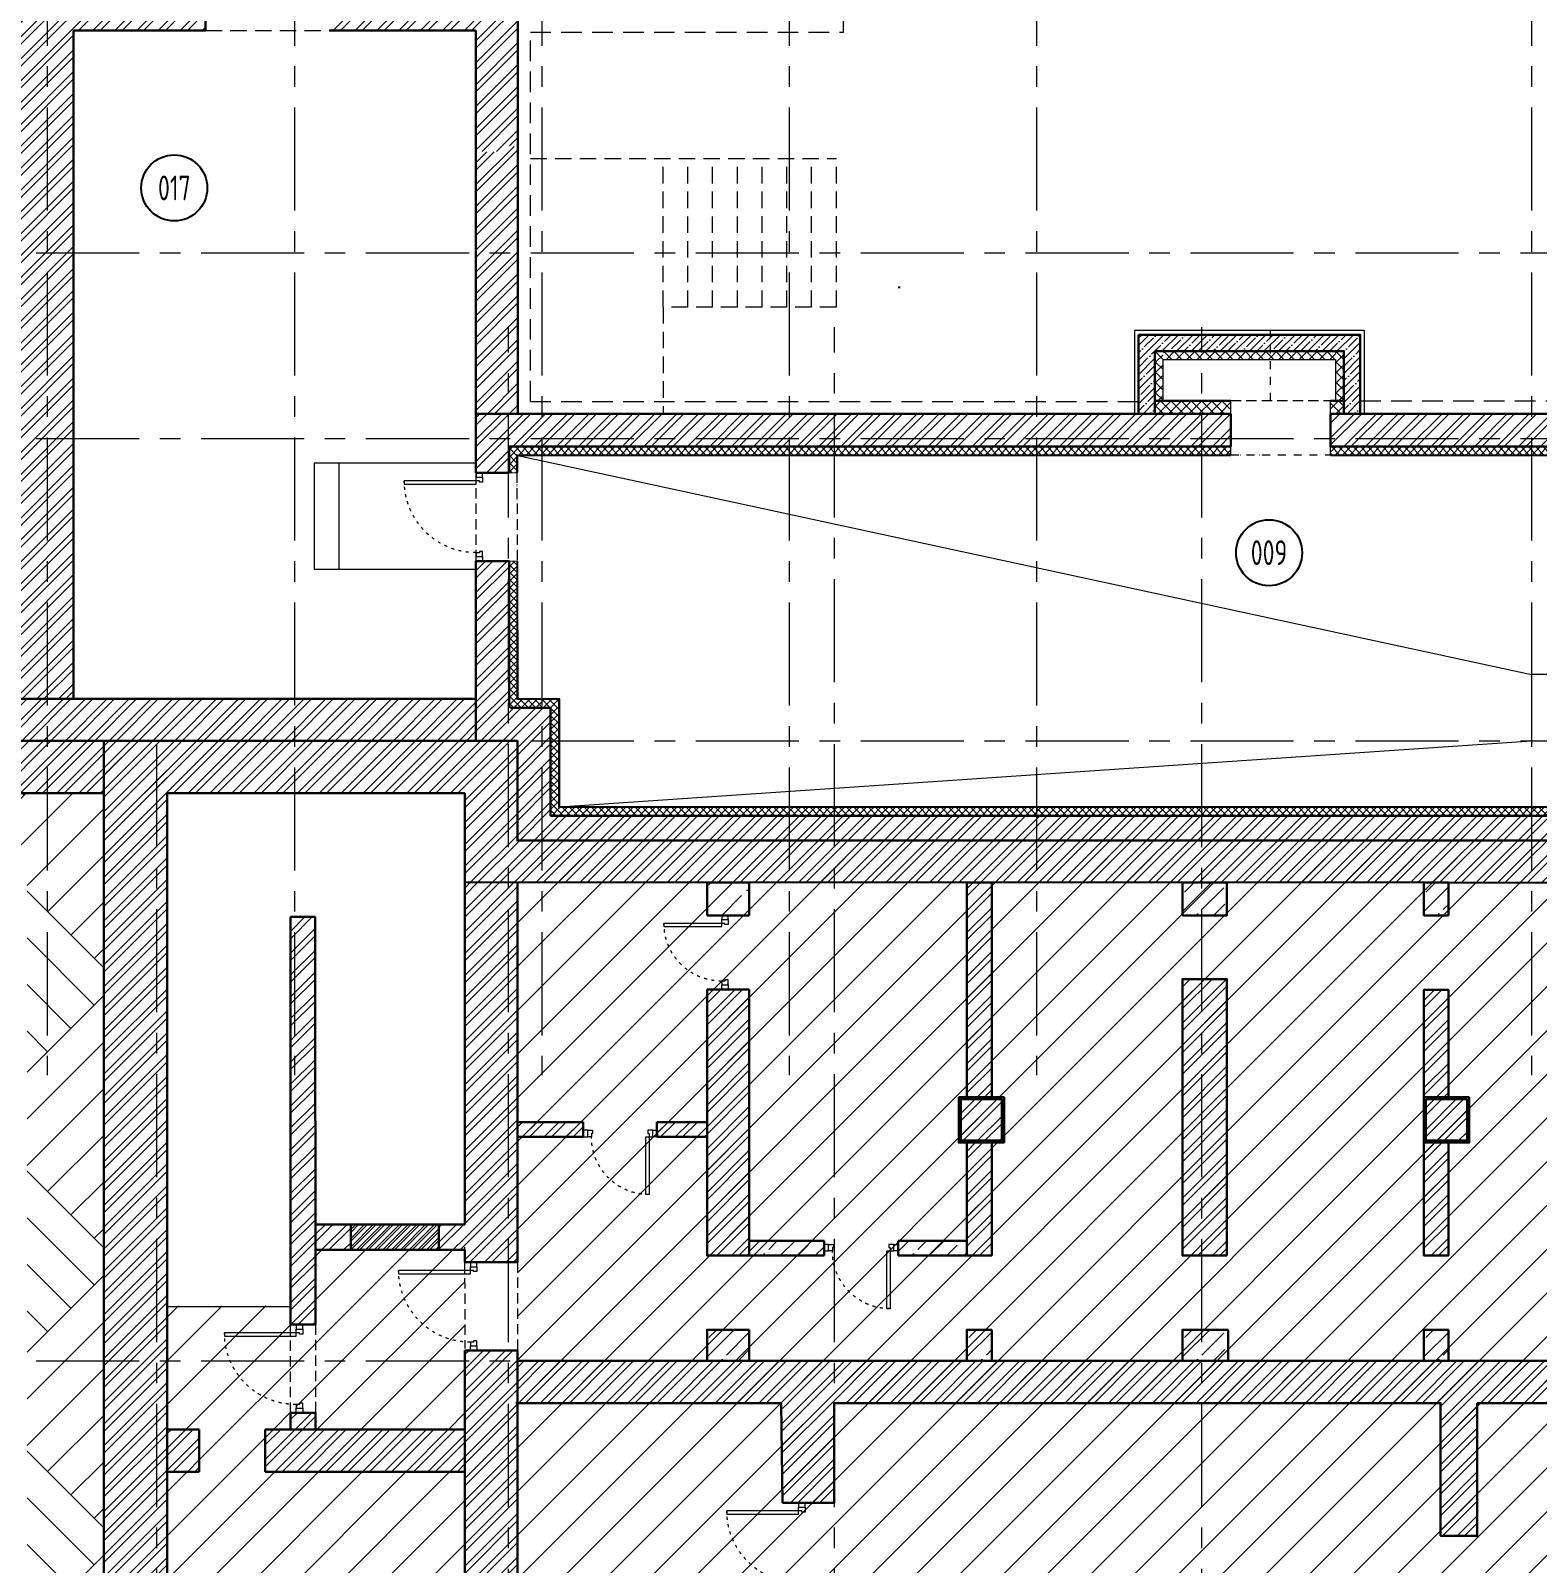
# Model space of a CAD drawing. Header units: millimetres. Extents: x -8417289 to 9420486, y 0 to 166066.
# Drawn here: x -335372 to -317100, y 72711 to 91296 of the extents above; entities that cross this region are included whole.
import ezdxf
from ezdxf.enums import TextEntityAlignment as Align

# ---------------------------------------------------------------- set-up
doc = ezdxf.new("R2010")
doc.units = ezdxf.units.MM
doc.header["$MEASUREMENT"] = 0
for name, pattern in [('ACAD_ISO03W100', [30, 12, -18]), ('ADSK_Штриховая_ш2 п1', [3, 2, -1]), ('CENTER', [2, 1.25, -0.25, 0.25, -0.25]), ('TRATTEGGIATA', [0.75, 0.5, -0.25]), ('Штрих', [6.35, 3.175, -3.175])]:
    doc.linetypes.add(name, pattern=pattern)
doc.layers.get('0').update_dxf_attribs({"color": 250, "lineweight": 9})
for name, color, linetype, lineweight in [('!!!_АР_перегородки блоки', 7, 'Continuous', 5), ('1 этаж тонкие линии!', 250, 'Continuous', 0), ('_АР ТЕКСТ', 250, 'Continuous', 25), ('АР_Двери', 175, 'Continuous', 18), ('АР_Маркер экспликации', 239, 'Continuous', 13), ('АР_МосжилНии_Стены', 127, 'Continuous', 30), ('АР_Навесной фасад', 147, 'Continuous', 5), ('АР_Номер помещения', 1, 'Continuous', 25), ('АР_Оси', 195, 'Continuous', 9), ('АР_Сущ Несущая стена', 216, 'Continuous', 30), ('АР_тонкая линия', 250, 'Continuous', 0), ('АР_Утеплитель', 250, 'Continuous', 9), ('АР_Штриховка кирпич', 250, 'Continuous', 9), ('АР_Штриховка монолит', 250, 'Continuous', 9), ('Подвал', 250, 'Continuous', 30)]:
    doc.layers.add(name, color=color, linetype=linetype, lineweight=lineweight)
doc.styles.add('ISOCPEUR', font='isocpeur.TTF')
pattern_1 = [(45, (-1298418.67, 164822.8), (-132.58252, 132.58252), []), (45, (-1298330.29, 164822.8), (-132.58252, 132.58252), [])]

# ---------------------------------------------------------------- blocks, each defined once
blk = doc.blocks.new('*U256')
for points in [[(-55, -80), (-55, 0), (-115, 0), (-115, -40), (-100, -40), (-100, -80), (-55, -80)], [(0, 0), (0, -80), (-55, -80), (-55, 0), (0, 0)], [(-1070, 0), (-1070, -80), (-1015, -80), (-1015, 0), (-1070, 0)], [(-1015, -80), (-1015, 0), (-955, 0), (-955, -40), (-970, -40), (-970, -80), (-1015, -80)]]:
    blk.add_lwpolyline(points)
blk.add_lwpolyline([(-100, -80), (-100, -950), (-140, -950), (-140, -80)], close=True)
at = {"linetype": 'ACAD_ISO03W100', "ltscale": 3}
blk.add_arc((-100, -80), 870, 180, 270, dxfattribs=at)
blk = doc.blocks.new('*U250')
for points in [[(-55, -80), (-55, 0), (-115, 0), (-115, -40), (-100, -40), (-100, -80), (-55, -80)], [(0, 0), (0, -80), (-55, -80), (-55, 0), (0, 0)], [(-1070, 0), (-1070, -80), (-1015, -80), (-1015, 0), (-1070, 0)], [(-1015, -80), (-1015, 0), (-955, 0), (-955, -40), (-970, -40), (-970, -80), (-1015, -80)]]:
    blk.add_lwpolyline(points)
blk.add_lwpolyline([(-100, -80), (-100, -950), (-140, -950), (-140, -80)], close=True)
at = {"linetype": 'ACAD_ISO03W100', "ltscale": 3}
blk.add_arc((-100, -80), 870, 180, 270, dxfattribs=at)
blk = doc.blocks.new('*U266')
at = {"layer": 'АР_Номер помещения', "color": 7}
blk.add_circle((-10199, 1914), 400, dxfattribs=at)
at = {"color": 7, "style": 'ISOCPEUR', "width": 0.7, "flags": 1}
blk.add_attdef('КАТЕГОРИЯ', (-499, -2092), '', height=250, dxfattribs=at)
at = {"layer": 'АР_Номер помещения', "color": 7, "style": 'ISOCPEUR', "width": 0.7}
blk.add_attdef('НОМЕР_ПОМЕЩЕНИЯ', text='', height=300, dxfattribs=at).set_placement((-10199, 1914), align=Align.MIDDLE_CENTER)
blk = doc.blocks.new('*U278')
blk.add_lwpolyline([(-100, 80), (-100, 780), (-140, 780), (-140, 80)], close=True)
for points in [[(-900, 0), (-900, 80), (-845, 80), (-845, 0), (-900, 0)], [(-845, 80), (-845, 0), (-785, 0), (-785, 40), (-800, 40), (-800, 80), (-845, 80)], [(-55, 80), (-55, 0), (-115, 0), (-115, 40), (-100, 40), (-100, 80), (-55, 80)], [(0, 0), (0, 80), (-55, 80), (-55, 0), (0, 0)]]:
    blk.add_lwpolyline(points)
at = {"linetype": 'ACAD_ISO03W100', "ltscale": 3}
blk.add_arc((-100, 80), 700, 90, 180, dxfattribs=at)
blk = doc.blocks.new('*U279')
for points in [[(-55, -80), (-55, 0), (-115, 0), (-115, -40), (-100, -40), (-100, -80), (-55, -80)], [(0, 0), (0, -80), (-55, -80), (-55, 0), (0, 0)], [(-900, 0), (-900, -80), (-845, -80), (-845, 0), (-900, 0)], [(-845, -80), (-845, 0), (-785, 0), (-785, -40), (-800, -40), (-800, -80), (-845, -80)]]:
    blk.add_lwpolyline(points)
blk.add_lwpolyline([(-100, -80), (-100, -780), (-140, -780), (-140, -80)], close=True)
at = {"linetype": 'ACAD_ISO03W100', "ltscale": 3}
blk.add_arc((-100, -80), 700, 180, 270, dxfattribs=at)
blk = doc.blocks.new('*U1518')
at = {"layer": 'АР_Номер помещения', "color": 7}
blk.add_circle((-11006, 2671), 400, dxfattribs=at)
at = {"color": 7, "style": 'ISOCPEUR', "width": 0.7, "flags": 1}
blk.add_attdef('КАТЕГОРИЯ', (-499, -2092), '', height=250, dxfattribs=at)
at = {"layer": 'АР_Номер помещения', "color": 7, "style": 'ISOCPEUR', "width": 0.7}
blk.add_attdef('НОМЕР_ПОМЕЩЕНИЯ', text='', height=300, dxfattribs=at).set_placement((-11006, 2671), align=Align.MIDDLE_CENTER)

msp = doc.modelspace()

# ---------------------------------------------------------------- hatches: boundary and pattern name
at = {"layer": '!!!_АР_перегородки блоки', "lineweight": 5, "ltscale": 100, "true_color": 0x636466}
h = msp.add_hatch(dxfattribs=at)
h.set_pattern_fill('ANSI31', color=251, scale=3000, angle=180, style=0)
h.paths.add_polyline_path([(-295741.6, 81263.1), (-329468.3, 81263.1), (-329468.3, 61850.2), (-326197.5, 61850.2), (-326197.5, 71514.6), (-325612.1, 71514.6), (-295741.6, 71514.6), (-295741.6, 71680)])
h = msp.add_hatch(dxfattribs=at)
h.set_pattern_fill('ANSI31', color=251, scale=3000, angle=180, style=0)
h.paths.add_polyline_path([(-330105.5, 74335.6), (-331919.4, 74332.4), (-331922.6, 76510.5), (-330108.7, 76511.5)])
at = {"layer": '1 этаж тонкие линии!', "ltscale": 100, "transparency": 33554559}
h = msp.add_hatch(dxfattribs=at)
h.set_pattern_fill('ANSI37', scale=500, style=0)
h.paths.add_polyline_path([(-312975.8, 86253.4), (-312975.7, 86155.3), (-314046.9, 86154.3), (-314046.7, 86252.7), (-319606.3, 86252.6), (-319606.6, 86153.7), (-320816.5, 86153.7), (-320816.5, 86252.7), (-329569.4, 86252.6), (-329569.4, 85936.1), (-329469.9, 85936.2), (-329474.5, 85936.3), (-329472.6, 84865), (-329569.5, 84865), (-329569.5, 83085.6), (-329065.8, 83085.5), (-329065.8, 81775.7), (-312753.3, 81775.7), (-312753.3, 86252.6)])
h.paths.add_polyline_path([(-314051.8, 86154.5), (-314052.7, 86154.3), (-329474.3, 86153.8), (-329470.3, 83185.5), (-328965.8, 83185.8), (-328965.8, 81876), (-312853.3, 81875.7), (-312853.3, 86154.7)], flags=16)
h = msp.add_hatch(dxfattribs=at)
h.set_pattern_fill('AR-PARQ1', color=256, scale=200, angle=45, style=0)
h.paths.add_polyline_path([(-339005.1, 81057.8), (-335415.1, 81057.8), (-335415.1, 63056), (-339005.1, 63056)], flags=16)
h.paths.add_polyline_path([(-339852.1, 82045.5), (-334484.7, 82050.5), (-334484.7, 62098), (-339852.7, 62093)])
at = {"layer": 'АР_тонкая линия', "ltscale": 500, "true_color": 0xed1f24}
h = msp.add_hatch(dxfattribs=at)
h.set_pattern_fill('ANSI31', color=240, scale=3000, angle=180, style=0)
h.paths.add_polyline_path([(-333716.8, 65678.8), (-333313.4, 65678.8), (-333313.4, 65059.5), (-333716.8, 65059.5), (-333716.8, 62094.9), (-330105.3, 62094.9), (-330108.4, 65059.5), (-332413.4, 65059.5), (-332413.4, 65678.8), (-330106.1, 65678.8), (-330107.5, 70957.2), (-330399.6, 70957.9), (-330399.6, 71576.3), (-330106.8, 71575.5), (-330106.8, 73812.7), (-332528.4, 73812.7), (-332528.4, 74335), (-332219.3, 74335), (-332219.3, 74607.2), (-331919.4, 74607.2), (-331919.4, 74335), (-331920, 74335), (-331919.4, 75607.4), (-332219.3, 75607.2), (-332219.3, 75834.9), (-333716.8, 75834.9), (-333716.8, 74335), (-333328.4, 74335), (-333328.4, 73812.6), (-333716.8, 73812.7), (-333716.8, 71576.1), (-331202, 71576), (-331202, 70957.6), (-333716.9, 70957.6)])
at = {"layer": 'АР_Утеплитель', "ltscale": 100}
h = msp.add_hatch(dxfattribs=at)
h.set_pattern_fill('ANSI37', color=256, scale=700, angle=90)
h.set_pattern_definition([(135, (-7295.31, 160.33), (-61.871843, -61.871843), []), (225, (-7295.31, 160.33), (61.871843, -61.871843), [])])
h.paths.add_polyline_path([(-321737, 87408.6), (-321737, 86811), (-321637.1, 86811), (-321637.1, 87409.4)])
h = msp.add_hatch(dxfattribs=at)
h.set_pattern_fill('ANSI37', color=256, scale=700, angle=90)
h.set_pattern_definition([(135, (-7195.33, 658.48), (-61.871843, -61.871843), []), (225, (-7195.33, 658.48), (61.871843, -61.871843), [])])
h.paths.add_polyline_path([(-321637, 87408.7), (-321637, 87309.2), (-319544.2, 87309.3), (-319544.2, 87409.5)])
h = msp.add_hatch(dxfattribs=at)
h.set_pattern_fill('ANSI37', color=256, scale=700, angle=90)
h.set_pattern_definition([(135, (-5105.394, 160.13), (-61.871843, -61.871843), []), (225, (-5105.394, 160.13), (61.871843, -61.871843), [])])
h.paths.add_polyline_path([(-319547.1, 87408.8), (-319547.1, 86810.8), (-319446.8, 86810.7), (-319446.8, 87409.5)])
h = msp.add_hatch(dxfattribs=at)
h.set_pattern_fill('ANSI37', color=256, scale=700, angle=90)
h.set_pattern_definition([(135, (-7295.34, 0.16), (-61.871843, -61.871843), []), (225, (-7295.34, 0.16), (61.871843, -61.871843), [])])
h.paths.add_polyline_path([(-321737, 86800.1), (-321737, 86650.8), (-320816.5, 86650.8), (-320816.5, 86800.8)])
h = msp.add_hatch(dxfattribs=at)
h.set_pattern_fill('ANSI37', color=256, scale=700, angle=90)
h.set_pattern_definition([(135, (-6625.58, -3e-05), (-61.871843, -61.871843), []), (225, (-6625.58, -3e-05), (61.871843, -61.871843), [])])
h.paths.add_polyline_path([(-319606.3, 86800.7), (-319606.4, 86650.7), (-319446.7, 86652.3), (-319446.7, 86802.3)])
at = {"layer": 'АР_Штриховка кирпич', "ltscale": 100}
h = msp.add_hatch(dxfattribs=at)
h.set_pattern_fill('ANSI32', color=256, scale=500)
h.set_pattern_definition(pattern_1)
h.paths.add_polyline_path([(-329581.1, 89825.8), (-329581.6, 89825.8)])
h.paths.add_polyline_path([(-329581.1, 89900), (-329462.2, 89900), (-329462.2, 91425.7), (-325662, 91425.7), (-325662, 91935.7), (-326172.1, 91935.7), (-329172, 91935.7), (-329172.1, 92315.3), (-329682, 92315.3), (-329682, 91935.7), (-331750.9, 91935.7), (-331750.9, 91295.7), (-329972.2, 91295.7), (-329972.2, 89830.5), (-329651.1, 89830.5)])
h = msp.add_hatch(dxfattribs=at)
h.set_pattern_fill('ANSI32', color=256, scale=500)
h.set_pattern_definition(pattern_1)
h.paths.add_polyline_path([(-335492.2, 83192.4), (-334852.2, 83192.4), (-334852.2, 91294.9), (-333250.9, 91296.1), (-333250.9, 91935.3), (-335492.2, 91935.7)])
h = msp.add_hatch(dxfattribs=at)
h.set_pattern_fill('ANSI32', color=256, scale=500)
h.set_pattern_definition([(45, (-15289.27, 0), (-132.58252, 132.58252), []), (45, (-15200.88, 0), (-132.58252, 132.58252), [])])
h.paths.add_polyline_path([(-329462.2, 89890.8), (-329581.1, 89890.8), (-329581.1, 89825.8), (-329651.1, 89825.8), (-329972.2, 89825.8), (-329972.2, 88600.7), (-329462.2, 88600.7)])
h.paths.add_polyline_path([(-329462.2, 88600.7), (-329972.2, 88600.7), (-329972.2, 86650.7), (-329877, 86650.7), (-329462.2, 86650.7)])
h = msp.add_hatch(dxfattribs=at)
h.set_pattern_fill('ANSI32', color=256, scale=500)
h.paths.add_polyline_path([(-329971.8, 86650.7), (-320817.9, 86650.7), (-320814.8, 86246.7), (-329569.5, 86258.6), (-329569.5, 85936.1), (-329971.8, 85936.1)])
h = msp.add_hatch(dxfattribs=at)
h.set_pattern_fill('ANSI32', color=256, scale=500)
h.paths.add_polyline_path([(-319609.6, 86650.7), (-314053.1, 86653.6), (-314050.1, 86249.7), (-319606.3, 86258.6)])
h = msp.add_hatch(dxfattribs=at)
h.set_pattern_fill('ANSI32', color=256, scale=500)
h.paths.add_polyline_path([(-329468.3, 82685.7), (-329972, 82685.7), (-329971.6, 84865.2), (-329569.5, 84865.1), (-329569.5, 83085.5), (-329065.8, 83085.5), (-329065.8, 81775.7), (-296113.8, 81775.7), (-296113.8, 83086), (-295478.3, 83086), (-295478.3, 86252.6), (-295076.8, 86252.6), (-295076.8, 82685.7), (-295715.3, 82685.7), (-295715.3, 81707.5), (-295705.3, 80957.2), (-329468.3, 80969)])
h = msp.add_hatch(dxfattribs=at)
h.set_pattern_fill('ANSI32', color=256, scale=500)
h.paths.add_polyline_path([(-346852.1, 83700.7), (-347492, 83700.7), (-347492, 82045.7), (-340491.8, 82045.7), (-340491.8, 82685.7), (-329971.8, 82685.7), (-329971.8, 83192.4), (-341131.8, 83192.4), (-341131.8, 82685.7), (-346852, 82685.7)])
h = msp.add_hatch(dxfattribs=at)
h.set_pattern_fill('ANSI32', color=256, scale=500)
h.paths.add_polyline_path([(-339853.3, 82050.5), (-330106.8, 82051.5), (-330106.8, 80969.2), (-329468.3, 80969), (-329468.3, 82685.7), (-329576.8, 82685.7), (-329971.8, 82685.8), (-340493.3, 82685.7), (-340493.3, 64815.7), (-346842, 64815.7), (-346842, 55105.7), (-333741.7, 55105.7), (-333741.7, 61455.7), (-332347.9, 61455.7), (-332347.9, 62094), (-334239.8, 62094), (-334239.8, 55506.5), (-346441.8, 55506.5), (-346441.1, 64415), (-340492.6, 64415), (-340517.6, 61455.7), (-334214, 61455.7), (-334225.3, 62094.7), (-339853.3, 62094.7), (-339853.4, 64904.6)])
h = msp.add_hatch(dxfattribs=at)
h.set_pattern_fill('ANSI32', color=256, scale=500)
h.paths.add_polyline_path([(-333716.9, 82685.7), (-334136.7, 82685.7), (-334136.7, 62094), (-333716.8, 62094)])
h.paths.add_polyline_path([(-334136.7, 82685.7), (-334484.7, 82685.7), (-334484.7, 62094), (-334136.7, 62094)])
h = msp.add_hatch(dxfattribs=at)
h.set_pattern_fill('ANSI32', color=256, scale=500)
h.paths.add_polyline_path([(-330107.2, 76483), (-330106.2, 80969.1), (-329467.3, 80969.1), (-329468.3, 76363.5), (-330106.8, 76363.5), (-330106.8, 76507.8), (-330420.9, 76505.9), (-330420.4, 76813.9), (-330106.8, 76821.9)])
h = msp.add_hatch(dxfattribs=at)
h.set_pattern_fill('ANSI32', color=256, scale=500)
h.paths.add_polyline_path([(-324018.3, 80967.1), (-323719.9, 80967), (-323719.4, 78362.8), (-324017.3, 78362.8)])
h = msp.add_hatch(dxfattribs=at)
h.set_pattern_fill('ANSI32', color=256, scale=500)
h.paths.add_polyline_path([(-332219.8, 75648.8), (-332218.6, 80551.6), (-331922.4, 80551.6), (-331922.1, 75607.2), (-332222, 75607.2), (-332219.3, 75648.8)])
h = msp.add_hatch(dxfattribs=at)
h.set_pattern_fill('ANSI32', color=256, scale=500)
h.paths.add_polyline_path([(-321404, 76684), (-321403.5, 79796.7), (-320864.8, 79796.7), (-320865.3, 76443.9), (-321403.6, 76443.9), (-321403.6, 76683.9)])
h = msp.add_hatch(dxfattribs=at)
h.set_pattern_fill('ANSI32', color=256, scale=500)
h.paths.add_polyline_path([(-327169.7, 76684), (-327169.3, 79671.3), (-326656.9, 79671.3), (-326657.3, 76443.9), (-327169.3, 76443.9), (-327169.3, 76683.9)])
h = msp.add_hatch(dxfattribs=at)
h.set_pattern_fill('ANSI32', color=256, scale=500)
h.paths.add_polyline_path([(-318477.1, 79666.7), (-318178.8, 79666.7), (-318178.2, 78362.8), (-318476.2, 78362.8)])
h = msp.add_hatch(dxfattribs=at)
h.set_pattern_fill('ANSI32', color=256, scale=500)
h.paths.add_polyline_path([(-324118.3, 78362.8), (-323567.6, 78362.8), (-323567.1, 77812.8), (-324117.3, 77812.8)])
h = msp.add_hatch(dxfattribs=at)
h.set_pattern_fill('ANSI32', color=256, scale=500)
h.paths.add_polyline_path([(-318477.1, 78362.8), (-317926.5, 78362.8), (-317925.9, 77812.8), (-318476.2, 77812.8)])
h = msp.add_hatch(dxfattribs=at)
h.set_pattern_fill('ANSI32', color=256, scale=500)
h.paths.add_polyline_path([(-329469.3, 78062.5), (-328671.5, 78062.4), (-328670.9, 77882.5), (-329468.3, 77882.4)])
h = msp.add_hatch(dxfattribs=at)
h.set_pattern_fill('ANSI32', color=256, scale=500)
h.paths.add_polyline_path([(-327777.3, 78062.5), (-327169.6, 78062.4), (-327169, 77882.5), (-327776.3, 77882.4)])
h = msp.add_hatch(dxfattribs=at)
h.set_pattern_fill('ANSI32', color=256, scale=500)
h.paths.add_polyline_path([(-324018.3, 77813), (-323720, 77813), (-323719.4, 76444.2), (-324017.4, 76444.1)])
h = msp.add_hatch(dxfattribs=at)
h.set_pattern_fill('ANSI32', color=256, scale=500)
h.paths.add_polyline_path([(-318477.2, 77812.8), (-318178.8, 77812.8), (-318178.3, 76444), (-318476.2, 76443.9)])
h = msp.add_hatch(dxfattribs=at)
h.set_pattern_fill('ANSI32', color=256, scale=500)
h.paths.add_polyline_path([(-331920.2, 76822), (-331490.9, 76821.9), (-331490.4, 76510.9), (-331919.3, 76510.8)])
h = msp.add_hatch(dxfattribs=at)
h.set_pattern_fill('ANSI32', color=256, scale=200)
h.paths.add_polyline_path([(-331490.9, 76822.2), (-330420.9, 76822), (-330420.7, 76511), (-331490, 76511.1)])
h = msp.add_hatch(dxfattribs=at)
h.set_pattern_fill('ANSI32', color=256, scale=500)
h.paths.add_polyline_path([(-330107.2, 62334), (-330107, 75293.5), (-329468.1, 75293.5), (-329468.3, 62094), (-330106.8, 62094), (-330106.8, 62334)])
h = msp.add_hatch(dxfattribs=at)
h.set_pattern_fill('ANSI32', color=256, scale=500)
h.paths.add_polyline_path([(-314248, 75165.4), (-314248, 74653), (-329468.3, 74654), (-329468.3, 75166)])
h = msp.add_hatch(dxfattribs=at)
h.set_pattern_fill('ANSI32', color=256, scale=500)
h.paths.add_polyline_path([(-331919.4, 74537.2), (-332219.3, 74537.2), (-332219.3, 74335), (-331919.4, 74335)])
h.paths.add_polyline_path([(-330106.8, 74335), (-331960.6, 74335), (-332241.4, 74335), (-332528.4, 74335), (-332528.4, 73822.6), (-330106.8, 73822.7)])
h.paths.add_polyline_path([(-333328.4, 74335), (-333716.8, 74335), (-333716.8, 73822.7), (-333328.4, 73822.7)])
h = msp.add_hatch(dxfattribs=at)
h.set_pattern_fill('ANSI32', color=256, scale=500)
h.paths.add_polyline_path([(-326253.2, 74660), (-325627.8, 74657), (-325627.2, 73443.5), (-326252.2, 73446.5)])
h = msp.add_hatch(dxfattribs=at)
h.set_pattern_fill('ANSI32', color=256, scale=500)
h.paths.add_polyline_path([(-318274.5, 73286.4), (-318273.5, 74652.5), (-317828.9, 74653.2), (-317829.9, 73047.1), (-318274.1, 73046.3), (-318274.1, 73286.3)])
at = {"layer": 'АР_Штриховка монолит', "ltscale": 100}
h = msp.add_hatch(dxfattribs=at)
h.set_pattern_fill('ANSI35', color=256, scale=500)
h.paths.add_polyline_path([(-321936.9, 86650.7), (-321937, 87609), (-319246.8, 87609.2), (-319246.7, 86650.7), (-319446.7, 86650.7), (-319446.8, 87409.2), (-321737, 87409), (-321737, 86650.7)])
at = {"layer": 'АР_Штриховка монолит', "ltscale": 300}
h = msp.add_hatch(dxfattribs=at)
h.set_pattern_fill('ANSI35', color=256, scale=1500)
h.paths.add_polyline_path([(-327170.3, 80968.1), (-326657.1, 80968.1), (-326656.5, 80567), (-327169.3, 80567)])
h = msp.add_hatch(dxfattribs=at)
h.set_pattern_fill('ANSI35', color=256, scale=1200)
h.set_pattern_definition([(45, (21477.85, 4324), (-212.13203, 212.13203), []), (45, (21689.98, 4324), (-212.13203, 212.13203), [375, -75, 0, -75])])
h.paths.add_polyline_path([(-321404.5, 80968.1), (-320891.4, 80968.1), (-320890.8, 80567), (-321403.6, 80567)])
h = msp.add_hatch(dxfattribs=at)
h.set_pattern_fill('ANSI35', color=256, scale=1200)
h.set_pattern_definition([(45, (24405.2, 4324), (-212.13203, 212.13203), []), (45, (24617.33, 4324), (-212.13203, 212.13203), [375, -75, 0, -75])])
h.paths.add_polyline_path([(-318477.2, 80968.1), (-318178.9, 80968.1), (-318178.3, 80567), (-318476.2, 80567)])
h = msp.add_hatch(dxfattribs=at)
h.set_pattern_fill('ANSI35', color=256, scale=1200)
h.set_pattern_definition([(45, (16224.6, 200.95), (-212.13203, 212.13203), []), (45, (16436.73, 200.95), (-212.13203, 212.13203), [375, -75, 0, -75])])
h.paths.add_polyline_path([(-326657.8, 76624), (-325749.8, 76623.9), (-325749.3, 76444), (-326656.8, 76443.9)])
h = msp.add_hatch(dxfattribs=at)
h.set_pattern_fill('ANSI35', color=256, scale=1200)
h.set_pattern_definition([(45, (18031.88, 200.95), (-212.13203, 212.13203), []), (45, (18244.02, 200.95), (-212.13203, 212.13203), [375, -75, 0, -75])])
h.paths.add_polyline_path([(-324850.5, 76624), (-324017.7, 76623.9), (-324017.1, 76444), (-324849.5, 76443.9)])
h = msp.add_hatch(dxfattribs=at)
h.set_pattern_fill('ANSI35', color=256, scale=1200)
h.set_pattern_definition([(45, (15712.1, -1077.32), (-212.13203, 212.13203), []), (45, (15924.24, -1077.32), (-212.13203, 212.13203), [375, -75, 0, -75])])
h.paths.add_polyline_path([(-327170.3, 75544.2), (-326657.1, 75544.2), (-326656.5, 75165.7), (-327169.3, 75165.7)])
h = msp.add_hatch(dxfattribs=at)
h.set_pattern_fill('ANSI35', color=256, scale=1200)
h.set_pattern_definition([(45, (18864.04, -1077.32), (-212.13203, 212.13203), []), (45, (19076.17, -1077.32), (-212.13203, 212.13203), [375, -75, 0, -75])])
h.paths.add_polyline_path([(-324018.3, 75544.2), (-323716.8, 75544.2), (-323716.2, 75165.7), (-324017.4, 75165.7)])
h = msp.add_hatch(dxfattribs=at)
h.set_pattern_fill('ANSI35', color=256, scale=1200)
h.set_pattern_definition([(45, (21477.85, -1077.32), (-212.13203, 212.13203), []), (45, (21689.98, -1077.32), (-212.13203, 212.13203), [375, -75, 0, -75])])
h.paths.add_polyline_path([(-321404.5, 75544.2), (-320891.4, 75544.2), (-320890.8, 75165.7), (-321403.6, 75165.7)])
h = msp.add_hatch(dxfattribs=at)
h.set_pattern_fill('ANSI35', color=256, scale=1200)
h.set_pattern_definition([(45, (24405.2, -1077.32), (-212.13203, 212.13203), []), (45, (24617.33, -1077.32), (-212.13203, 212.13203), [375, -75, 0, -75])])
h.paths.add_polyline_path([(-318477.2, 75544.2), (-318178.9, 75544.2), (-318178.3, 75165.7), (-318476.2, 75165.7)])

# ---------------------------------------------------------------- linework, layer by layer
at = {"linetype": 'TRATTEGGIATA', "ltscale": 500}
for p, q in [((-325514.2, 91275.7), (-325514.2, 99595.7)), ((-329312.2, 91275.9), (-325514.2, 91276)), ((-329312.1, 86799.4), (-329312.2, 91275.9)), ((-329312.2, 86799.4), (-321935.8, 86799.5)), ((-319246.7, 86805.6), (-314691.9, 86805.6))]:
    msp.add_line(p, q, dxfattribs=at)
at = {"lineweight": 13, "ltscale": 500}
msp.add_line((-333716.8, 75825.3), (-332219.3, 75825.3), dxfattribs=at)
at = {"layer": '_АР ТЕКСТ', "color": 242, "linetype": 'ByBlock', "lineweight": -2, "true_color": 0xcd2027}
msp.add_line((-324851.3, 88184.4), (-324825.3, 88184.4), dxfattribs=at)
at = {"layer": 'АР_МосжилНии_Стены', "ltscale": 100}
for p, q in [((-333250.9, 91935.7), (-333250.9, 91295.7)), ((-334852.2, 91295.7), (-333250.9, 91295.7)), ((-334852.2, 83192.4), (-334852.2, 91295.7)), ((-331750.9, 91295.7, 1.1), (-329972.2, 91295.7)), ((-329972.2, 89825.8), (-329972.2, 91295.7)), ((-329462.2, 89760.8), (-329462.2, 91425.7)), ((-329972.2, 86650.7), (-329972.2, 89825.8)), ((-329462.2, 86650.7), (-329462.2, 89890.8)), ((-320816.5, 86650.7), (-329972.2, 86650.7)), ((-320816.3, 86650.7), (-329972, 86650.7)), ((-320816.5, 86650.7), (-321216.2, 86650.7)), ((-320816.3, 86650.7), (-321216, 86650.7)), ((-314046.8, 86650.7), (-319606.5, 86650.7)), ((-314046.6, 86650.7), (-319606.3, 86650.7)), ((-329971.8, 84865.2), (-329971.8, 82685.7)), ((-329569.5, 84865), (-329971.8, 84865)), ((-329569.5, 83085.5), (-329569.5, 84865)), ((-329065.8, 83085.5), (-329554.5, 83085.5)), ((-329065.8, 81775.7), (-329065.8, 83085.5)), ((-340491.8, 82685.7), (-329468.3, 82685.7)), ((-329468.3, 82685.7), (-329468.3, 81468.1)), ((-339853.3, 82050.5), (-334484.7, 82050.5)), ((-333716.8, 82051.5), (-330106.8, 82051.5)), ((-330106.8, 80826.5), (-330106.8, 82051.5)), ((-329468.3, 81475.7), (-295715.3, 81475.7)), ((-329468.3, 80969), (-329468.3, 76363.5)), ((-330106.3, 76821.9), (-330106.8, 80826.5)), ((-332219.3, 75607.2), (-332219.1, 80551.5)), ((-332219.1, 80551.5), (-331922.4, 80551.7)), ((-331922.4, 80551.5), (-331919.4, 75607.2)), ((-331490.7, 76822), (-330420.7, 76822)), ((-330420.7, 76511), (-330420.7, 76810.9)), ((-330420.7, 76511), (-331614.7, 76511)), ((-331919.4, 75607.2), (-332219.3, 75607.2)), ((-333716.8, 74335), (-333328.4, 74335)), ((-333328.4, 74335), (-333328.4, 73822.7)), ((-332528.4, 74335), (-332528.4, 73822.7)), ((-331602.4, 74335), (-331883.2, 74335)), ((-333328.4, 73822.7), (-333716.8, 73822.7)), ((-330106.8, 73822.7), (-332528.4, 73822.7))]:
    msp.add_line(p, q, dxfattribs=at)
for points in [[(-320816.3, 86252.6), (-329569.5, 86252.6), (-329569.4, 85936.1), (-329971.8, 85936.1), (-329971.8, 86650.7)], [(-320816.5, 86252.6), (-321216.2, 86252.6)], [(-314046.6, 86252.6), (-319606.3, 86252.6)], [(-346852, 82685.7), (-341131.8, 82685.7), (-341131.8, 83192.4), (-329971.8, 83192.4)], [(-334484.7, 62094), (-334484.7, 82685.7)], [(-333716.8, 62094), (-333716.8, 62094), (-333716.8, 82051.5)], [(-296113.8, 81775.7), (-329065.8, 81775.7)], [(-295079.4, 80956.9), (-330109.4, 80969.2)], [(-327169.3, 80567), (-327169.3, 80968.2), (-326656.8, 80968.2), (-326656.8, 80567)], [(-327169.3, 80567), (-326656.8, 80567)], [(-326656.8, 79671.3), (-326656.8, 76443.9), (-327169.3, 76443.9), (-327169.3, 79671.3)], [(-326656.8, 79671.3), (-327169.3, 79671.3)], [(-328671.2, 78062.4), (-329468.3, 78062.4)], [(-328671.4, 78062.4), (-329268.4, 78062.4)], [(-328671.4, 77882.4), (-328671.4, 78062.4)], [(-328671.2, 77882.4), (-328671.2, 78062.4)], [(-327169.3, 78062.4), (-327776.3, 78062.4)], [(-327776.3, 77882.4), (-327776.3, 78062.4)], [(-328671.2, 77882.4), (-329468.3, 77882.4)], [(-328671.4, 77882.4), (-329268.4, 77882.4)], [(-327169.3, 77882.4), (-327776.3, 77882.4)], [(-331919.3, 76822), (-331490.7, 76822), (-331490.7, 76510.8), (-331919.3, 76510.8)], [(-330106.3, 76821.9), (-330420.7, 76822), (-330420.7, 76510.8), (-330106.8, 76510.8), (-330106.8, 76363.5), (-329468.3, 76363.5)], [(-326656.8, 76623.9), (-325749.5, 76623.9)], [(-325749.5, 76443.9), (-325749.5, 76623.9)], [(-324849.5, 76623.9), (-324017.4, 76623.9)], [(-324849.5, 76443.9), (-324849.5, 76623.9)], [(-326656.8, 76443.9), (-325749.5, 76443.9)], [(-324849.5, 76443.9), (-324017.4, 76443.9)], [(-330106.8, 75293.5), (-330106.8, 62099.4)], [(-330106.8, 75293.5), (-329468.3, 75293.5), (-329468.3, 62094)], [(-329468.3, 75165.7), (-314248, 75165.7), (-314248, 74654)], [(-331919.4, 74335), (-331919.4, 74537.2), (-332219.3, 74537.2), (-332219.3, 74335)], [(-326252.2, 73446.5), (-326270.8, 74654), (-329486.9, 74654)], [(-325627.5, 73446.5), (-325627.5, 74654), (-318274.1, 74654), (-318274.1, 73046.3), (-317829.4, 73046.3), (-317829.4, 73046.3), (-317829.4, 74654)], [(-317829.4, 74654), (-314248, 74654)], [(-332528.4, 74335), (-330106.8, 74335)], [(-326252.2, 73446.5), (-325627.5, 73446.5)]]:
    msp.add_lwpolyline(points, dxfattribs=at)
for points in [[(-323716.5, 78362.8), (-324017.3, 78362.8), (-324017.4, 80967), (-323716.5, 80967)], [(-321403.6, 80567), (-320865.1, 80567), (-320865.1, 80966.1), (-321403.6, 80966.1)], [(-318178.6, 80567), (-318476.2, 80567), (-318476.2, 80965.1), (-318178.6, 80965.1)], [(-320865.1, 76443.9), (-321403.6, 76443.9), (-321403.6, 79796.7), (-320865.1, 79796.7)], [(-318178.5, 78362.8), (-318476.2, 78362.8), (-318476.2, 79666.7), (-318178.6, 79666.7)], [(-324117.3, 78362.8), (-323567.3, 78362.8), (-323567.3, 77812.8), (-324117.3, 77812.8)], [(-324092.3, 78337.8), (-323592.3, 78337.8), (-323592.3, 77837.8), (-324092.3, 77837.8)], [(-317926.2, 78362.8), (-318476.2, 78362.8), (-318476.2, 77812.8), (-317926.2, 77812.8)], [(-317951.2, 78337.8), (-318451.2, 78337.8), (-318451.2, 77837.8), (-317951.2, 77837.8)], [(-323716.5, 76443.9), (-324017.4, 76443.9), (-324017.3, 77812.8), (-323716.5, 77812.8)], [(-318178.5, 77812.8), (-318476.2, 77812.8), (-318476.2, 76443.9), (-318178.6, 76443.9)], [(-326656.8, 75544.2), (-327169.3, 75544.2), (-327169.3, 75165.7), (-326656.8, 75165.7)], [(-323716.5, 75544.2), (-324017.4, 75544.2), (-324017.4, 75165.7), (-323716.5, 75165.7)], [(-320850.1, 75544.2), (-321403.6, 75544.2), (-321403.6, 75165.7), (-320850.1, 75165.7)], [(-318178.6, 75544.2), (-318476.2, 75544.2), (-318476.2, 75165.7), (-318178.6, 75165.7)]]:
    msp.add_lwpolyline(points, close=True, dxfattribs=at)
at = {"layer": 'АР_Навесной фасад', "ltscale": 100}
for p, q in [((-320816.5, 86810.7), (-321737, 86810.8)), ((-320816.5, 86800.7), (-321737, 86800.8)), ((-320816.5, 86650.7), (-320816.5, 86810.7)), ((-319446.7, 86810.6), (-319606.3, 86810.7)), ((-319606.3, 86650.7), (-319606.3, 86810.7)), ((-319446.7, 86800.6), (-319606.3, 86800.7))]:
    msp.add_line(p, q, dxfattribs=at)
msp.add_lwpolyline([(-321637.1, 86810.8), (-321637, 87309), (-319546.8, 87309.2), (-319547.1, 86810.7)], dxfattribs=at)
at = {"layer": 'АР_Оси', "linetype": 'CENTER', "ltscale": 1000}
for p, q in [((-335172.1, 134363.2), (-335172.1, 78630.8)), ((-332172.1, 134363.2), (-332172.1, 78630.8)), ((-329172.1, 134363.2), (-329172.1, 78630.8)), ((-326172.1, 134363.2), (-326172.1, 78630.8)), ((-323172.1, 134363.2), (-323172.1, 78630.8)), ((-317172.1, 134363.2), (-317172.1, 78630.8)), ((-359305.8, 88600.7), (-276127.4, 88600.7)), ((-329577, 53394.4), (-329577, 87701.9)), ((-325622, 53394.4), (-325622, 87701.9)), ((-321167, 53394.4), (-321167, 87701.9)), ((-359305.8, 86350.7), (-276127.4, 86350.7)), ((-333842, 53394.4), (-333842, 82776.9)), ((-359305.8, 82685.7), (-275708.6, 82685.7)), ((-359305.8, 75165.7), (-275708.6, 75165.7))]:
    msp.add_line(p, q, dxfattribs=at)
at = {"layer": 'АР_Сущ Несущая стена', "ltscale": 100}
msp.add_line((-321937, 87609), (-321936.9, 86650.7), dxfattribs=at)
at = {"layer": 'АР_Сущ Несущая стена', "linetype": 'Штрих', "lineweight": 9, "ltscale": 30}
for p, q in [((-320337, 86810.7), (-320337, 87659.1)), ((-320816.5, 86153.2, -1.4), (-319606.5, 86154.3, -1.4))]:
    msp.add_line(p, q, dxfattribs=at)
at = {"layer": 'АР_Сущ Несущая стена', "ltscale": 100}
for points in [[(-319246.7, 86650.7), (-319246.8, 87609.2), (-321937, 87609)], [(-321737, 86650.7), (-321737, 87409), (-319446.8, 87409.2), (-319446.7, 86650.7)], [(-320816.5, 86650.7), (-320816.5, 86252.6)], [(-320816.3, 86650.7), (-320816.3, 86252.6)], [(-319606.3, 86252.6), (-319606.3, 86650.7)]]:
    msp.add_lwpolyline(points, dxfattribs=at)
at = {"layer": 'АР_тонкая линия', "linetype": 'ADSK_Штриховая_ш2 п1', "ltscale": 100}
for p, q in [((-333250.9, 91295.7), (-331750.9, 91295.7, 1.1)), ((-329312.2, 89745.5), (-325601.1, 89745.5)), ((-327701.1, 87944.4), (-327701.1, 89745.6)), ((-327401.1, 87944.2), (-327401.1, 89745.5)), ((-327101.1, 87944.2), (-327101.1, 89745.5)), ((-326801.1, 87944.2), (-326801.1, 89745.5)), ((-326501.1, 87944.3), (-326501.1, 89745.5)), ((-326201.1, 87944.3), (-326201.1, 89745.5)), ((-325901.1, 87944.3), (-325901.1, 89745.5)), ((-325601.1, 87944.3), (-325601.1, 89745.5)), ((-325601.1, 87944.4), (-327701.1, 87944.4)), ((-327701.1, 87944.2), (-327701.1, 86650.7))]:
    msp.add_line(p, q, dxfattribs=at)
at = {"layer": 'АР_тонкая линия', "color": 18, "ltscale": 500, "true_color": 0x000000}
for p, q in [((-320816.5, 86143.2, -0.3), (-320816.6, 86252.6, 1.2)), ((-319606.5, 86143.2, -0.3), (-319606.6, 86252.6)), ((-329601.4, 85936.1), (-329474.5, 85936.3, -1.4)), ((-329569.5, 84865), (-329472.6, 84865.1, -1.4))]:
    msp.add_line(p, q, dxfattribs=at)
at = {"layer": 'АР_тонкая линия', "color": 18, "ltscale": 500, "true_color": 0x000000, "elevation": -1.4}
for points in [[(-329474.5, 85936.2), (-329474.8, 86154.1), (-320816.5, 86153.2)], [(-312975.8, 86154.6), (-312853.3, 86154.2), (-312853.3, 81876.3), (-328965.8, 81876.3), (-328965.8, 83185.5), (-329470.8, 83185.5), (-329472.6, 84865)], [(-329464.5, 85936.2), (-329464.8, 86144.1), (-320816.5, 86143.2)], [(-312975.3, 86144.2), (-312863.3, 86144.2), (-312863.3, 81886.3), (-328955.8, 81886.3), (-328955.8, 83195.5), (-329460.8, 83195.5), (-329462.6, 84865)], [(-319606.5, 86154.3), (-314046.8, 86154.3)], [(-319606.5, 86144.3), (-314046.8, 86144.3)]]:
    msp.add_lwpolyline(points, dxfattribs=at)
at = {"layer": 'АР_Утеплитель', "ltscale": 0.25}
msp.add_lwpolyline([(-319196.7, 86650.7), (-319196.9, 87659.2), (-321987, 87659), (-321987, 86650.7)], dxfattribs=at)
at = {"layer": 'Подвал', "linetype": 'TRATTEGGIATA', "lineweight": 13, "ltscale": 250}
for p, q in [((-320816.5, 86810.7), (-319606.3, 86810.7)), ((-329971.8, 85936.1), (-329972, 84865)), ((-329474.5, 85936.2, -1.4), (-329472.6, 84865, -1.4)), ((-331490.7, 76511), (-330420.7, 76511)), ((-330109.6, 76544.4), (-330106.8, 75318.1)), ((-329468.3, 76363.5), (-329469.1, 75293.5)), ((-332219.3, 74537.2), (-332219.3, 75607.2)), ((-331919.4, 75607.2), (-331919.4, 74537.2))]:
    msp.add_line(p, q, dxfattribs=at)
at = {"layer": 'Подвал', "lineweight": 13, "ltscale": 500}
for p, q in [((-329464.8, 86144.1, -1.4), (-317172.1, 83487.4)), ((-328955.8, 81886.3, -1.4), (-317172.1, 82685.7))]:
    msp.add_line(p, q, dxfattribs=at)
at = {"layer": 'Подвал', "lineweight": 9, "ltscale": 100}
for points in [[(-329971.8, 86050.1), (-331932.8, 86050.1), (-331932.8, 84765.2), (-329971.8, 84765.2)], [(-331635.2, 86050.1), (-331635.2, 84765.2)]]:
    msp.add_lwpolyline(points, dxfattribs=at)
at = {"layer": 'Подвал', "lineweight": 13, "ltscale": 500}
msp.add_lwpolyline([(-317172.1, 82685.7), (-316370.6, 82685.7), (-316370.6, 83487.4), (-317172.1, 83487.4)], close=True, dxfattribs=at)

# ---------------------------------------------------------------- block references
at = {"layer": 'АР_Двери', "xscale": -1}
for name, p, rotation in [('*U256', (-329890.5, 85936.1), 270), ('*U279', (-326911.5, 80571.3), 270), ('*U278', (-327771.4, 77962.4), 180), ('*U278', (-324849.5, 76579.4), 180), ('*U250', (-329959.6, 76363.5), 270), ('*U250', (-332072.1, 75607.2), 270), ('*U250', (-325978.5, 73446.5), 270)]:
    msp.add_blockref(name, p, dxfattribs=dict(at, rotation=rotation))
at = {"layer": 'АР_Маркер экспликации', "color": 7}
ref = msp.add_blockref('*U1518', (-322623.9, 86717.2, 2.3), dxfattribs=at)
ref.add_attrib('НОМЕР_ПОМЕЩЕНИЯ', '017', dxfattribs={"layer": 'АР_Номер помещения', "color": 7, "height": 300, "style": 'ISOCPEUR', "width": 0.7}).set_placement((-333629.8, 89388.6, 2.3), align=Align.MIDDLE_CENTER)
ref = msp.add_blockref('*U266', (-310154.7, 83051.5, 2), dxfattribs=at)
ref.add_attrib('НОМЕР_ПОМЕЩЕНИЯ', '009', dxfattribs={"layer": 'АР_Номер помещения', "color": 7, "height": 300, "style": 'ISOCPEUR', "width": 0.7}).set_placement((-320353.9, 84965.7, 2), align=Align.MIDDLE_CENTER)

doc.saveas('drawing.dxf')
